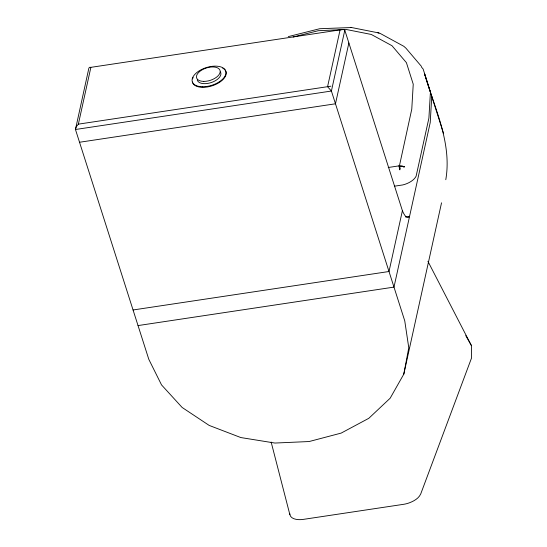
<?xml version="1.0" encoding="UTF-8"?>
<svg xmlns="http://www.w3.org/2000/svg" width="547" height="547" viewBox="0 0 547 547"><rect width="100%" height="100%" fill="white"/><g stroke="black" fill="none" stroke-linecap="round" stroke-linejoin="round"><path stroke-width="0.82" d="M445.791 179.703C452.15 142.74 434.373 107.964 424.465 73.462L431.754 96.47L430.222 122.562L393.984 287.107L138.035 325.574M399.283 165.946C400.561 166.541 402.729 165.461 404.178 167.136L402.749 166.281L399.16 165.837M340.084 29.88L90.877 67.343L78.365 124.148L76.245 126.781L75.459 129.502L148.805 359.324L161.543 384.924L182.137 407.467L209.18 425.422L240.83 437.559L274.929 443.049L309.151 441.532L341.171 433.094L368.801 418.318L390.161 398.216L403.795 374.148L408.773 347.762L404.753 320.857L331.407 91.034L327.571 86.693L340.084 29.88L343.632 29.442L344.801 30.222L402.401 210.698L389.006 271.51L133.058 309.978M344.801 30.222L331.407 91.034L75.459 129.502L88.874 68.143L89.517 67.302L90.877 67.343M348.87 42.974L335.475 103.786L79.527 142.254M403.795 374.148L441.538 202.807M399.488 165.563L411.775 109.147L413.238 84.197L406.414 62.666L391.98 45.716L371.29 34.461L346.135 29.463L318.279 30.714L293.144 37.018M399.495 165.823C399.057 171.573 400.103 166.507 398.92 165.939M288.29 36.608L319.728 28.724L351.55 27.528M78.365 124.148L330.942 86.187M388.24 167.491L399.105 165.857M394.408 186.192L402.79 184.934A14.865 7.836 -17.7 0 0 416.123 176.161L428.903 118.138L430.434 92.04L423.139 69.031L421.525 67.137M405.354 216.927L409.58 216.291A25.935 6.448 81.5 0 1 402.401 210.698M377.806 32.752L380.199 33.429L403.816 46.304L405.956 48.211L421.511 66.481M350.648 27.35L379.037 32.991M465.757 335.612L471.405 345.574L471.541 357.991L420.739 493.914C418.653 498.584 413.751 501.155 409.19 502.891A16.875 8.896 -17.7 0 1 403.419 504.341L303.571 519.349A16.875 8.896 -17.7 0 1 298.06 519.595C294.86 519.342 290.676 518.228 289.862 514.638L271.148 442.065M427.911 261.295L471.405 345.574M431.754 96.47L443.631 133.673M399.536 166.78L400.055 168.401M399.105 166.801L399.618 168.428M289.807 513.599L289.862 514.638M222.691 68.156A17.579 9.265 -17.7 0 1 215.737 84.416A17.579 9.265 -17.7 0 1 192.387 82.05M192.565 78.891A17.579 9.265 -17.7 0 1 193.139 77.544M220.379 71.883A12.307 6.489 -17.7 0 1 211.627 82.426A12.307 6.489 -17.7 0 1 197.255 79.971M404.486 166.691L403.549 166.466L404.486 166.691M399.919 168.237L399.399 167.02L399.919 168.237M399.878 169.775L399.666 169.023L399.878 169.775M202.554 86.761A17.579 9.265 -17.7 0 0 225.877 71.418A17.579 9.265 -17.7 0 0 198.691 71.165A17.579 9.265 -17.7 0 0 202.554 86.761M203.771 81.394A12.307 6.489 -17.7 0 0 220.106 70.645A12.307 6.489 -17.7 0 0 201.07 70.474A12.307 6.489 -17.7 0 0 203.771 81.394"/></g></svg>
